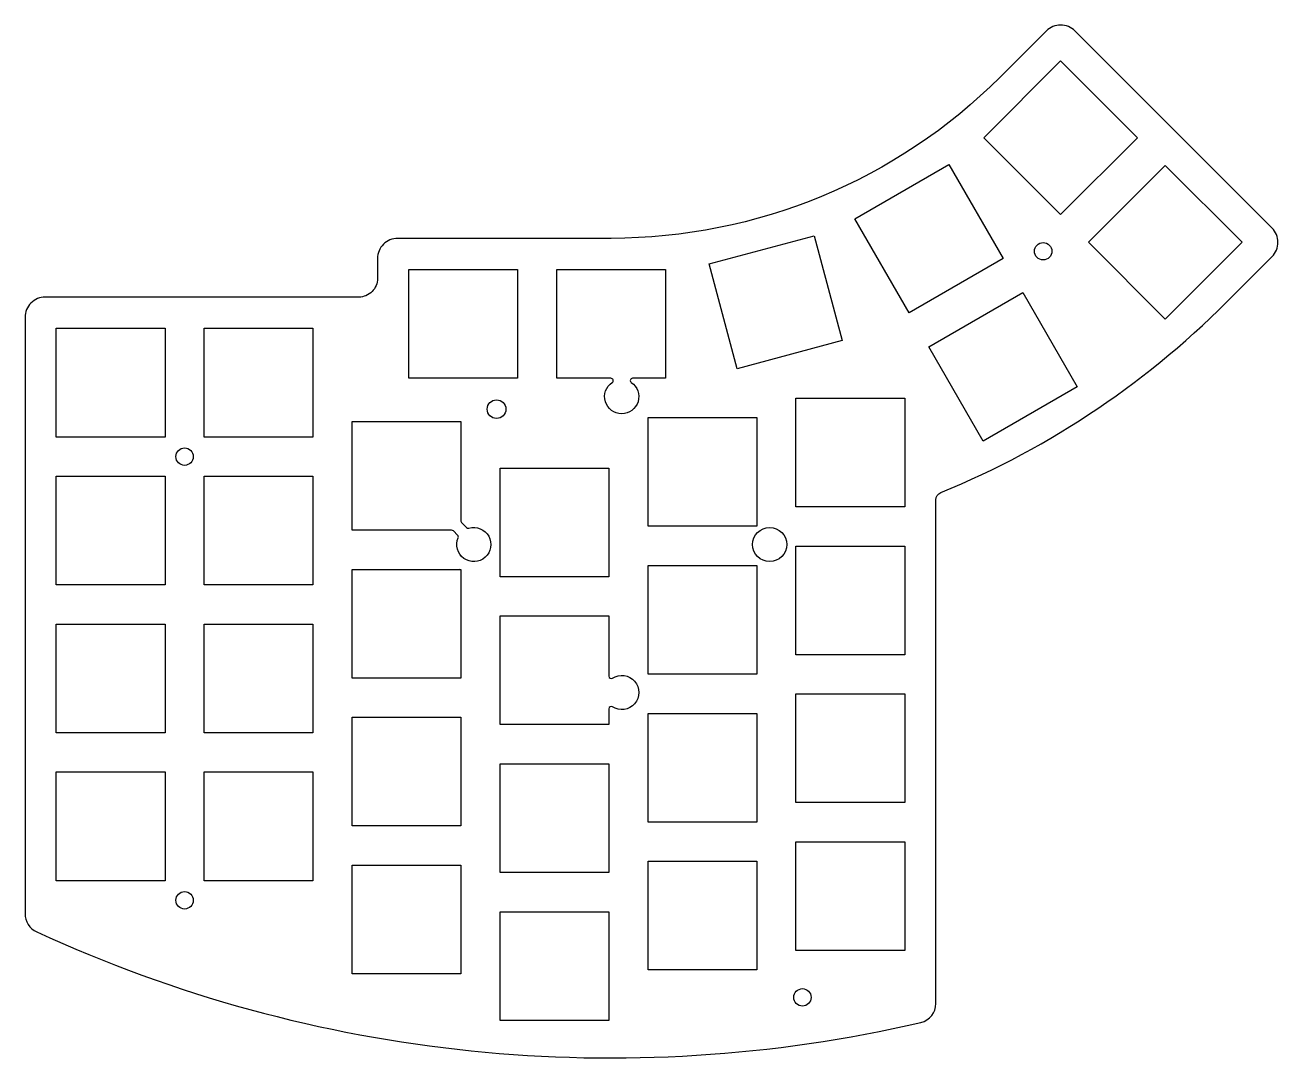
# Model space of a CAD drawing. Header units: millimetres. Extents: x -164 to -3, y -78 to 55.
import ezdxf

# ---------------------------------------------------------------- set-up
doc = ezdxf.new("R2010")
doc.units = ezdxf.units.MM
doc.layers.get('0').update_dxf_attribs({"linetype": 'CONTINUOUS'})

msp = doc.modelspace()

# ---------------------------------------------------------------- linework, layer by layer
for points in [[(-46.35, -5.15, 0.10297), (-8.55, 20.39), (-8.54, 20.4), (-3.7, 25.24, 0.414214), (-3.7, 28.92), (-29.08, 54.3, 0.414214), (-32.76, 54.3), (-38.72, 48.35, -0.198912), (-88.81, 27.59), (-116.29, 27.59, 0.414214), (-118.89, 24.99), (-118.89, 22.42, -0.414214), (-121.29, 20.02), (-161.68, 20.02, 0.414214), (-164.28, 17.42), (-164.28, -59.38, 0.29251), (-162.77, -61.74, 0.166685), (-48.91, -73.41, 0.348862), (-46.98, -70.98), (-46.98, -6.08, -0.304363)], [(-88.67, 9.02, 0.740108), (-88.83, 9.57), (-95.81, 9.57), (-95.81, 23.57), (-81.81, 23.57), (-81.81, 9.57), (-86.04, 9.57, 0.740108), (-86.21, 9.02, -3.273072)], [(-108.15, -8.82, 0.198912), (-108.06, -9.03), (-107.42, -9.67, 0.276109), (-107.12, -9.75, -4.533028), (-108.5, -10.98, 0.308105), (-108.57, -10.64), (-109.12, -10.09, 0.198912), (-109.34, -10), (-122.15, -10), (-122.15, 4), (-108.15, 4)], [(-108.24, -15.04, 0.000157), (-108.24, -15.05), (-108.15, -15.05), (-108.15, -29.05), (-122.15, -29.05), (-122.15, -15.05), (-108.36, -15.05, 0.057341)], [(-88.64, -32.75, 0.595375), (-89.1, -33), (-89.1, -35.05), (-103.1, -35.05), (-103.1, -21.05), (-89.1, -21.05), (-89.1, -28.81, 0.595375), (-88.64, -29.06, -1.844615)]]:
    msp.add_lwpolyline(points, format="xyb", close=True)
for points in [[(-21.02, 40.55), (-30.92, 30.65), (-40.82, 40.55), (-30.92, 50.45)], [(-45.32, 37.1), (-38.32, 24.98), (-50.44, 17.98), (-57.44, 30.1)], [(-7.55, 27.08), (-17.45, 17.18), (-27.35, 27.08), (-17.45, 36.98)], [(-72.57, 10.79), (-76.2, 24.31), (-62.67, 27.93), (-59.05, 14.41)], [(-114.86, 9.57), (-114.86, 23.57), (-100.86, 23.57), (-100.86, 9.57)], [(-40.91, 1.48), (-47.91, 13.6), (-35.79, 20.6), (-28.79, 8.48)], [(-146.25, 2), (-160.25, 2), (-160.25, 16), (-146.25, 16)], [(-127.2, 16), (-127.2, 2), (-141.2, 2), (-141.2, 16)], [(-65, -7), (-65, 7), (-51, 7), (-51, -7)], [(-84.05, -9.5), (-84.05, 4.5), (-70.05, 4.5), (-70.05, -9.5)], [(-146.25, -3.05), (-146.25, -17.05), (-160.25, -17.05), (-160.25, -3.05)], [(-127.2, -3.05), (-127.2, -17.05), (-141.2, -17.05), (-141.2, -3.05)], [(-103.1, -16), (-103.1, -2), (-89.1, -2), (-89.1, -16)], [(-65, -26.05), (-65, -12.05), (-51, -12.05), (-51, -26.05)], [(-70.05, -14.55), (-70.05, -28.55), (-84.05, -28.55), (-84.05, -14.55)], [(-146.25, -22.1), (-146.25, -36.1), (-160.25, -36.1), (-160.25, -22.1)], [(-141.2, -36.1), (-141.2, -22.1), (-127.2, -22.1), (-127.2, -36.1)], [(-51, -31.1), (-51, -45.1), (-65, -45.1), (-65, -31.1)], [(-84.05, -47.6), (-84.05, -33.6), (-70.05, -33.6), (-70.05, -47.6)], [(-108.15, -48.1), (-122.15, -48.1), (-122.15, -34.1), (-108.15, -34.1)], [(-89.1, -40.1), (-89.1, -54.1), (-103.1, -54.1), (-103.1, -40.1)], [(-160.25, -55.15), (-160.25, -41.15), (-146.25, -41.15), (-146.25, -55.15)], [(-127.2, -55.15), (-141.2, -55.15), (-141.2, -41.15), (-127.2, -41.15)], [(-51, -64.15), (-65, -64.15), (-65, -50.15), (-51, -50.15)], [(-122.15, -53.15), (-108.15, -53.15), (-108.15, -67.15), (-122.15, -67.15)], [(-84.05, -52.65), (-70.05, -52.65), (-70.05, -66.65), (-84.05, -66.65)], [(-103.1, -73.15), (-103.1, -59.15), (-89.1, -59.15), (-89.1, -73.15)]]:
    msp.add_lwpolyline(points, close=True)
for centre, radius in [((-33.17, 25.93), 1.12), ((-103.56, 5.59), 1.2), ((-143.73, -0.53), 1.12), ((-68.39, -11.85), 2.2), ((-143.73, -57.68), 1.12), ((-64.17, -70.18), 1.12)]:
    msp.add_circle(centre, radius)

doc.saveas('drawing.dxf')
